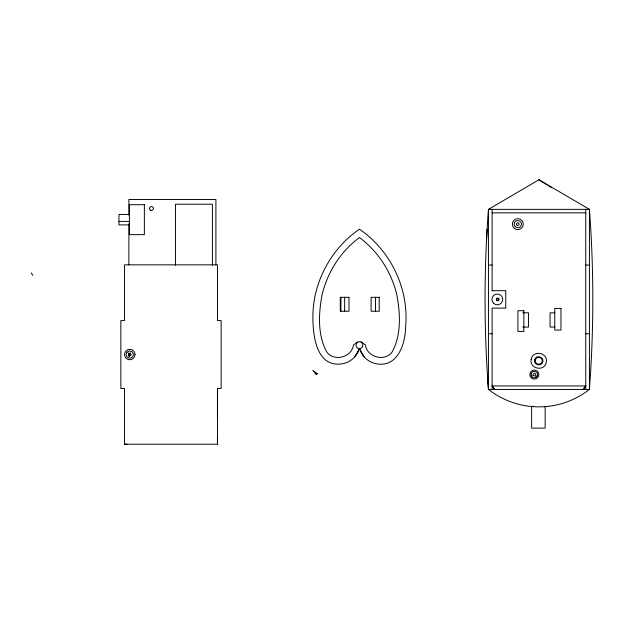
<?xml version="1.0" encoding="UTF-8"?>
<svg xmlns="http://www.w3.org/2000/svg" width="624" height="624" viewBox="0 0 624 624"><rect width="100%" height="100%" fill="white"/><g stroke="black" fill="none" stroke-linecap="round" stroke-linejoin="round"><path stroke-width="0.94" d="M217.441 417.058L217.464 388.479L221.13 388.479L221.13 320.58L217.464 320.58L217.464 264.833L124.527 264.833L124.527 320.58L120.853 320.58L120.853 388.479L124.527 388.479L124.527 444.226L217.464 444.226L217.464 388.479M486.47 241.597L487.149 229.063M355.672 355.064L354.947 356.702A21.926 21.926 0 0 1 343.099 363.667C315.783 368.55 312.749 334.542 312.881 315.502C313.396 281.408 331.336 248.438 359.447 229.195C390.764 250.489 409.126 288.943 405.639 326.687C405.366 343.824 397.714 368.246 375.804 363.667A21.926 21.926 0 0 1 363.948 356.702L361.273 352.903L359.447 348.621C354.978 348.808 354.978 341.437 359.447 341.656C363.925 341.484 363.925 348.785 359.447 348.621L357.63 352.903L354.947 356.702L359.003 349.424M582.972 389.454L585.749 385.952L492.118 385.952L494.489 389.454M538.933 179.774L488.444 209.36A1200.958 1200.958 0 0 0 488.444 389.454C497.968 396.872 509.083 402.106 520.829 404.851A82.696 82.696 0 0 0 557.029 404.851C568.784 402.106 579.891 396.872 589.423 389.454L590.452 374.462A1200.919 1200.919 0 0 0 589.423 209.36L538.933 179.774L547.115 184.946M317.249 373.792L316.095 374.431L312.819 370.297L317.249 373.792L316.095 373.792M357.731 342.038L353.48 344.924C351.983 357.115 334.675 361.998 326.976 352.326C317.382 335.205 318.568 313.591 322.054 294.824C327.444 272.197 340.681 251.394 359.447 237.549C378.222 251.394 391.459 272.197 396.841 294.824C400.335 313.591 401.521 335.205 391.927 352.326C384.236 362.006 366.928 357.061 365.414 344.924L361.187 342.124M124.527 444.226L127.312 444.218M492.118 212.854L585.749 212.854M129.394 214.445L118.95 214.445L118.95 224.897L129.394 224.897M118.95 221.411L129.394 221.411M488.444 265.067L492.118 265.067M585.749 265.067L589.423 265.067M492.118 290.706L505.768 290.706L505.768 308.108L492.118 308.108L492.118 389.454M522.842 312.788L528.466 312.788L528.466 327.062L522.842 327.062M554.845 312.811L550.064 312.811L550.064 327.062L554.845 327.062M488.444 333.739L492.118 333.739M585.749 333.739L589.423 333.739M488.444 389.454L589.423 389.454L589.423 209.36L488.444 209.36L488.444 389.454L487.414 374.462M533.551 406.357L531.625 406.357L531.625 428.119L545.142 428.119L545.142 406.357M548.753 185.975L551.203 187.528M361.171 342.038L361.912 342.677M494.887 389.454L492.118 385.952L494.013 388.744M31.2 272.922L32.854 275.324M359.9 349.424L363.948 356.702L363.23 355.064M217.441 437.947L217.464 444.226M585.749 209.36L585.749 389.454M492.118 209.36L492.118 290.87M375.461 297.305L375.461 311.228M344.643 297.305L344.643 311.228M340.907 297.305L340.907 311.228M215.896 264.779L215.896 199.477L128.872 199.477L128.872 215.077M212.41 265.309L212.41 204.212L175.516 204.212L175.516 265.309M128.872 223.844L128.872 264.779M128.872 352.903L128.872 356.398M536.609 375.874A2.613 2.613 0 0 1 535.657 376.834M532.085 375.874A2.613 2.613 0 0 1 531.827 375.25M129.184 356.343A16.879 16.879 0 0 1 130.455 353.044M531.211 359.338C528.973 368.948 544.775 372.005 546.281 362.255C548.519 352.646 532.717 349.596 531.211 359.338M531.149 373.714C529.893 377.785 536.601 379.579 537.553 375.43C538.808 371.358 532.093 369.564 531.149 373.714M534.713 359.713C533.13 364.845 541.585 367.115 542.779 361.881C544.362 356.749 535.907 354.479 534.713 359.713M535.384 359.9C534.066 364.174 541.117 366.062 542.108 361.702C543.426 357.419 536.375 355.532 535.384 359.9M514.41 222.823C512.538 227.113 519.644 229.905 521.196 225.49C523.068 221.2 515.962 218.408 514.41 222.823M496.587 298.779C496.844 303.989 501.236 296.392 496.587 298.779M127 352.154L126.181 353.847L126.321 355.719L127.374 357.279L129.067 358.09L130.939 357.958L132.499 356.905L133.318 355.212L133.177 353.34L132.124 351.78L129.488 350.906L127 352.154M585.749 385.952L583.378 389.454L585.749 385.952M144.362 204.703L129.394 204.703L129.394 234.64L144.362 234.64L144.362 204.703M348.995 297.305L340.291 297.305L340.291 311.228L348.995 311.228L348.995 297.305M379.205 297.305L371.116 297.305L371.116 311.228L379.205 311.228L379.205 297.305M560.976 308.42L554.759 308.42L554.759 330.073L560.976 330.073L560.976 308.42M523.848 310.705L517.904 310.705L517.904 331.445L523.848 331.445L523.848 310.705M134.971 354.526L134.792 353.176A5.218 5.218 0 0 0 126.391 350.532A5.218 5.218 0 0 0 127.546 359.26A5.218 5.218 0 0 0 134.971 354.526M514.543 228.563A5.483 5.483 0 0 0 523.247 224.773A5.483 5.483 0 0 0 515.611 219.133A5.483 5.483 0 0 0 514.543 228.563M493.522 303.225A5.398 5.398 0 0 0 502.554 300.807A5.398 5.398 0 0 0 495.94 294.193A5.398 5.398 0 0 0 493.522 303.225M532.108 378.456A4.485 4.485 0 0 0 538.832 374.572A4.485 4.485 0 0 0 532.108 370.687A4.485 4.485 0 0 0 532.108 378.456M496.876 300.425A1.303 1.303 0 0 0 499.005 299.653A1.303 1.303 0 0 0 497.273 298.202A1.303 1.303 0 0 0 496.876 300.425M516.961 225.155A1.303 1.303 0 0 0 519.09 224.383A1.303 1.303 0 0 0 517.358 222.932A1.303 1.303 0 0 0 516.961 225.155M533.582 375.578A1.303 1.303 0 0 0 535.704 374.806A1.303 1.303 0 0 0 533.972 373.355A1.303 1.303 0 0 0 533.582 375.578M150.478 210.155A1.911 1.911 0 0 0 153.356 208.494A1.911 1.911 0 0 0 150.478 206.84A1.911 1.911 0 0 0 150.478 210.155M128.911 355.532A1.303 1.303 0 0 0 131.032 354.752A1.303 1.303 0 0 0 129.301 353.301A1.303 1.303 0 0 0 128.911 355.532"/></g></svg>
